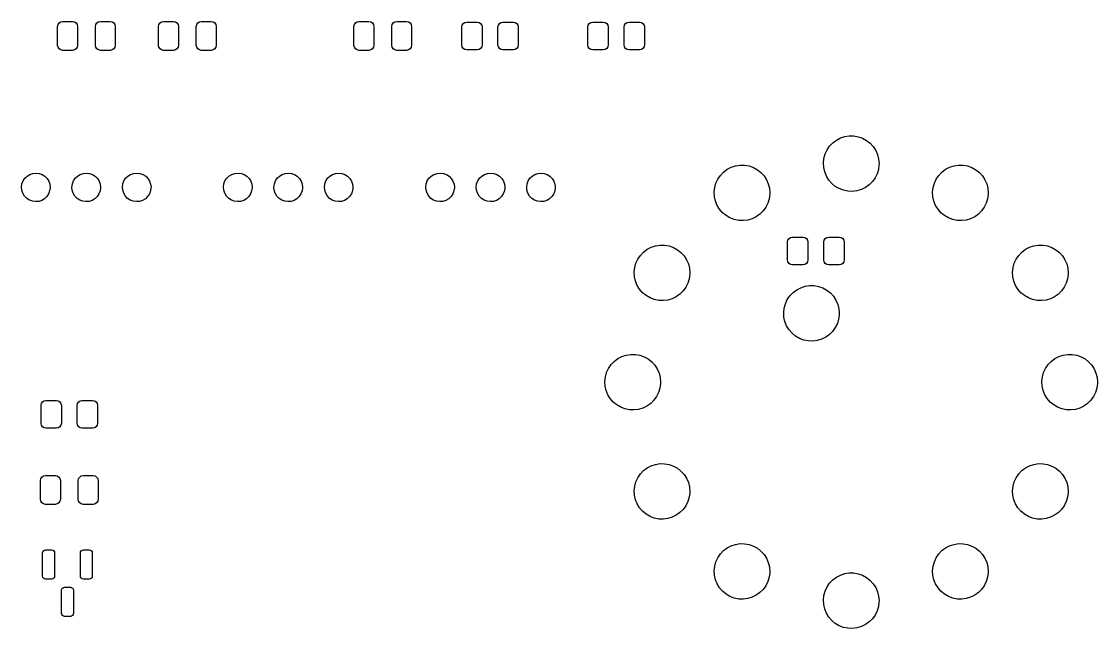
# Model space of a CAD drawing. Extents: x 93 to 206, y -133 to -66.
# Drawn here: x 152.3 to 206.5, y -132.9 to -102.4 of the extents above; entities that cross this region are included whole.
import ezdxf

# ---------------------------------------------------------------- set-up
doc = ezdxf.new("R2010")
doc.units = 0
doc.layers.add('BLACK', color=7, linetype='CONTINUOUS')

msp = doc.modelspace()

# ---------------------------------------------------------------- linework, layer by layer
at = {"layer": 'BLACK', "linetype": 'CONTINUOUS'}
for p, q in [((154.173, -102.427), (154.254, -102.372)), ((154.254, -102.372), (154.35, -102.353)), ((154.35, -102.353), (154.85, -102.353)), ((154.85, -102.353), (154.945, -102.372)), ((154.945, -102.372), (155.026, -102.427)), ((156.073, -102.427), (156.154, -102.372)), ((156.154, -102.372), (156.25, -102.353)), ((156.25, -102.353), (156.75, -102.353)), ((156.75, -102.353), (156.845, -102.372)), ((156.845, -102.372), (156.926, -102.427)), ((159.253, -102.427), (159.334, -102.372)), ((159.334, -102.372), (159.43, -102.353)), ((159.43, -102.353), (159.93, -102.353)), ((159.93, -102.353), (160.025, -102.372)), ((160.025, -102.372), (160.106, -102.427)), ((161.153, -102.427), (161.234, -102.372)), ((161.234, -102.372), (161.33, -102.353)), ((161.33, -102.353), (161.83, -102.353)), ((161.83, -102.353), (161.925, -102.372)), ((161.925, -102.372), (162.006, -102.427)), ((169.093, -102.427), (169.174, -102.372)), ((169.174, -102.372), (169.27, -102.353)), ((169.27, -102.353), (169.77, -102.353)), ((169.77, -102.353), (169.865, -102.372)), ((169.865, -102.372), (169.946, -102.427)), ((170.993, -102.427), (171.074, -102.372)), ((171.074, -102.372), (171.17, -102.353)), ((171.17, -102.353), (171.67, -102.353)), ((171.67, -102.353), (171.765, -102.372)), ((171.765, -102.372), (171.846, -102.427)), ((174.599, -102.397), (174.695, -102.378)), ((174.695, -102.378), (175.22, -102.378)), ((175.22, -102.378), (175.315, -102.397)), ((176.424, -102.397), (176.52, -102.378)), ((176.52, -102.378), (177.045, -102.378)), ((177.045, -102.378), (177.14, -102.397)), ((180.949, -102.397), (181.045, -102.378)), ((181.045, -102.378), (181.57, -102.378)), ((181.57, -102.378), (181.665, -102.397)), ((182.774, -102.397), (182.87, -102.378)), ((182.87, -102.378), (183.395, -102.378)), ((183.395, -102.378), (183.49, -102.397)), ((154.1, -102.603), (154.119, -102.508)), ((154.1, -103.553), (154.1, -102.603)), ((154.119, -102.508), (154.173, -102.427)), ((155.026, -102.427), (155.081, -102.508)), ((155.081, -102.508), (155.1, -102.603)), ((155.1, -102.603), (155.1, -103.553)), ((156, -102.603), (156.019, -102.508)), ((156, -103.553), (156, -102.603)), ((156.019, -102.508), (156.073, -102.427)), ((156.926, -102.427), (156.981, -102.508)), ((156.981, -102.508), (157, -102.603)), ((157, -102.603), (157, -103.553)), ((159.18, -102.603), (159.199, -102.508)), ((159.18, -103.553), (159.18, -102.603)), ((159.199, -102.508), (159.253, -102.427)), ((160.106, -102.427), (160.161, -102.508)), ((160.161, -102.508), (160.18, -102.603)), ((160.18, -102.603), (160.18, -103.553)), ((161.08, -102.603), (161.099, -102.508)), ((161.08, -103.553), (161.08, -102.603)), ((161.099, -102.508), (161.153, -102.427)), ((162.006, -102.427), (162.061, -102.508)), ((162.061, -102.508), (162.08, -102.603)), ((162.08, -102.603), (162.08, -103.553)), ((169.02, -102.603), (169.039, -102.508)), ((169.02, -103.553), (169.02, -102.603)), ((169.039, -102.508), (169.093, -102.427)), ((169.946, -102.427), (170.001, -102.508)), ((170.001, -102.508), (170.02, -102.603)), ((170.02, -102.603), (170.02, -103.553)), ((170.92, -102.603), (170.939, -102.508)), ((170.92, -103.553), (170.92, -102.603)), ((170.939, -102.508), (170.993, -102.427)), ((171.846, -102.427), (171.901, -102.508)), ((171.901, -102.508), (171.92, -102.603)), ((171.92, -102.603), (171.92, -103.553)), ((174.445, -102.628), (174.464, -102.533)), ((174.445, -103.528), (174.445, -102.628)), ((174.464, -102.533), (174.518, -102.452)), ((174.518, -102.452), (174.599, -102.397)), ((175.315, -102.397), (175.396, -102.452)), ((175.396, -102.452), (175.451, -102.533)), ((175.451, -102.533), (175.47, -102.628)), ((175.47, -102.628), (175.47, -103.528)), ((176.27, -102.628), (176.289, -102.533)), ((176.27, -103.528), (176.27, -102.628)), ((176.289, -102.533), (176.343, -102.452)), ((176.343, -102.452), (176.424, -102.397)), ((177.14, -102.397), (177.221, -102.452)), ((177.221, -102.452), (177.276, -102.533)), ((177.276, -102.533), (177.295, -102.628)), ((177.295, -102.628), (177.295, -103.528)), ((180.795, -102.628), (180.814, -102.533)), ((180.795, -103.528), (180.795, -102.628)), ((180.814, -102.533), (180.868, -102.452)), ((180.868, -102.452), (180.949, -102.397)), ((181.665, -102.397), (181.746, -102.452)), ((181.746, -102.452), (181.801, -102.533)), ((181.801, -102.533), (181.82, -102.628)), ((181.82, -102.628), (181.82, -103.528)), ((182.62, -102.628), (182.639, -102.533)), ((182.62, -103.528), (182.62, -102.628)), ((182.639, -102.533), (182.693, -102.452)), ((182.693, -102.452), (182.774, -102.397)), ((183.49, -102.397), (183.571, -102.452)), ((183.571, -102.452), (183.626, -102.533)), ((183.626, -102.533), (183.645, -102.628)), ((183.645, -102.628), (183.645, -103.528)), ((154.119, -103.649), (154.1, -103.553)), ((154.173, -103.73), (154.119, -103.649)), ((154.254, -103.784), (154.173, -103.73)), ((154.35, -103.803), (154.254, -103.784)), ((154.85, -103.803), (154.35, -103.803)), ((154.945, -103.784), (154.85, -103.803)), ((155.026, -103.73), (154.945, -103.784)), ((155.081, -103.649), (155.026, -103.73)), ((155.1, -103.553), (155.081, -103.649)), ((156.019, -103.649), (156, -103.553)), ((156.073, -103.73), (156.019, -103.649)), ((156.154, -103.784), (156.073, -103.73)), ((156.25, -103.803), (156.154, -103.784)), ((156.75, -103.803), (156.25, -103.803)), ((156.845, -103.784), (156.75, -103.803)), ((156.926, -103.73), (156.845, -103.784)), ((156.981, -103.649), (156.926, -103.73)), ((157, -103.553), (156.981, -103.649)), ((159.199, -103.649), (159.18, -103.553)), ((159.253, -103.73), (159.199, -103.649)), ((159.334, -103.784), (159.253, -103.73)), ((159.43, -103.803), (159.334, -103.784)), ((159.93, -103.803), (159.43, -103.803)), ((160.025, -103.784), (159.93, -103.803)), ((160.106, -103.73), (160.025, -103.784)), ((160.161, -103.649), (160.106, -103.73)), ((160.18, -103.553), (160.161, -103.649)), ((161.099, -103.649), (161.08, -103.553)), ((161.153, -103.73), (161.099, -103.649)), ((161.234, -103.784), (161.153, -103.73)), ((161.33, -103.803), (161.234, -103.784)), ((161.83, -103.803), (161.33, -103.803)), ((161.925, -103.784), (161.83, -103.803)), ((162.006, -103.73), (161.925, -103.784)), ((162.061, -103.649), (162.006, -103.73)), ((162.08, -103.553), (162.061, -103.649)), ((169.039, -103.649), (169.02, -103.553)), ((169.093, -103.73), (169.039, -103.649)), ((169.174, -103.784), (169.093, -103.73)), ((169.27, -103.803), (169.174, -103.784)), ((169.77, -103.803), (169.27, -103.803)), ((169.865, -103.784), (169.77, -103.803)), ((169.946, -103.73), (169.865, -103.784)), ((170.001, -103.649), (169.946, -103.73)), ((170.02, -103.553), (170.001, -103.649)), ((170.939, -103.649), (170.92, -103.553)), ((170.993, -103.73), (170.939, -103.649)), ((171.074, -103.784), (170.993, -103.73)), ((171.17, -103.803), (171.074, -103.784)), ((171.67, -103.803), (171.17, -103.803)), ((171.765, -103.784), (171.67, -103.803)), ((171.846, -103.73), (171.765, -103.784)), ((171.901, -103.649), (171.846, -103.73)), ((171.92, -103.553), (171.901, -103.649)), ((174.464, -103.624), (174.445, -103.528)), ((174.518, -103.705), (174.464, -103.624)), ((174.599, -103.759), (174.518, -103.705)), ((174.695, -103.778), (174.599, -103.759)), ((175.22, -103.778), (174.695, -103.778)), ((175.315, -103.759), (175.22, -103.778)), ((175.396, -103.705), (175.315, -103.759)), ((175.451, -103.624), (175.396, -103.705)), ((175.47, -103.528), (175.451, -103.624)), ((176.289, -103.624), (176.27, -103.528)), ((176.343, -103.705), (176.289, -103.624)), ((176.424, -103.759), (176.343, -103.705)), ((176.52, -103.778), (176.424, -103.759)), ((177.045, -103.778), (176.52, -103.778)), ((177.14, -103.759), (177.045, -103.778)), ((177.221, -103.705), (177.14, -103.759)), ((177.276, -103.624), (177.221, -103.705)), ((177.295, -103.528), (177.276, -103.624)), ((180.814, -103.624), (180.795, -103.528)), ((180.868, -103.705), (180.814, -103.624)), ((180.949, -103.759), (180.868, -103.705)), ((181.045, -103.778), (180.949, -103.759)), ((181.57, -103.778), (181.045, -103.778)), ((181.665, -103.759), (181.57, -103.778)), ((181.746, -103.705), (181.665, -103.759)), ((181.801, -103.624), (181.746, -103.705)), ((181.82, -103.528), (181.801, -103.624)), ((182.639, -103.624), (182.62, -103.528)), ((182.693, -103.705), (182.639, -103.624)), ((182.774, -103.759), (182.693, -103.705)), ((182.87, -103.778), (182.774, -103.759)), ((183.395, -103.778), (182.87, -103.778)), ((183.49, -103.759), (183.395, -103.778)), ((183.571, -103.705), (183.49, -103.759)), ((183.626, -103.624), (183.571, -103.705)), ((183.645, -103.528), (183.626, -103.624)), ((193.127, -108.456), (193.31, -108.318)), ((193.31, -108.318), (193.513, -108.212)), ((193.513, -108.212), (193.732, -108.141)), ((193.732, -108.141), (193.958, -108.106)), ((193.958, -108.106), (194.188, -108.109)), ((194.188, -108.109), (194.414, -108.149)), ((194.414, -108.149), (194.63, -108.226)), ((194.63, -108.226), (194.831, -108.337)), ((194.831, -108.337), (195.011, -108.479)), ((192.742, -109.019), (192.839, -108.811)), ((192.839, -108.811), (192.968, -108.622)), ((192.968, -108.622), (193.127, -108.456)), ((195.011, -108.479), (195.165, -108.649)), ((195.165, -108.649), (195.29, -108.841)), ((195.29, -108.841), (195.381, -109.052)), ((192.656, -109.469), (192.681, -109.24)), ((192.681, -109.24), (192.742, -109.019)), ((195.381, -109.052), (195.437, -109.274)), ((195.437, -109.274), (195.456, -109.503)), ((187.468, -110.095), (187.627, -109.93)), ((187.627, -109.93), (187.81, -109.792)), ((187.81, -109.792), (188.013, -109.686)), ((188.013, -109.686), (188.232, -109.615)), ((188.232, -109.615), (188.458, -109.58)), ((188.458, -109.58), (188.688, -109.583)), ((188.688, -109.583), (188.914, -109.623)), ((188.914, -109.623), (189.13, -109.7)), ((189.13, -109.7), (189.331, -109.81)), ((189.331, -109.81), (189.511, -109.953)), ((189.511, -109.953), (189.665, -110.122)), ((192.67, -109.698), (192.656, -109.469)), ((192.72, -109.921), (192.67, -109.698)), ((192.806, -110.134), (192.72, -109.921)), ((195.424, -109.799), (195.358, -110.018)), ((195.454, -109.571), (195.424, -109.799)), ((195.456, -109.503), (195.454, -109.571)), ((198.468, -110.095), (198.627, -109.93)), ((198.627, -109.93), (198.81, -109.792)), ((198.81, -109.792), (199.013, -109.686)), ((199.013, -109.686), (199.232, -109.615)), ((199.232, -109.615), (199.458, -109.58)), ((199.458, -109.58), (199.688, -109.583)), ((199.688, -109.583), (199.914, -109.623)), ((199.914, -109.623), (200.13, -109.7)), ((200.13, -109.7), (200.331, -109.81)), ((200.331, -109.81), (200.511, -109.953)), ((200.511, -109.953), (200.665, -110.122)), ((152.3, -110.529), (152.355, -110.378)), ((152.355, -110.378), (152.442, -110.243)), ((152.442, -110.243), (152.556, -110.131)), ((152.556, -110.131), (152.693, -110.047)), ((152.693, -110.047), (152.845, -109.995)), ((152.845, -109.995), (153.005, -109.978)), ((153.005, -109.978), (153.164, -109.997)), ((153.164, -109.997), (153.315, -110.051)), ((153.315, -110.051), (153.451, -110.137)), ((153.451, -110.137), (153.564, -110.251)), ((153.564, -110.251), (153.649, -110.387)), ((153.649, -110.387), (153.702, -110.539)), ((154.84, -110.529), (154.895, -110.378)), ((154.895, -110.378), (154.982, -110.243)), ((154.982, -110.243), (155.096, -110.131)), ((155.096, -110.131), (155.233, -110.047)), ((155.233, -110.047), (155.385, -109.995)), ((155.385, -109.995), (155.545, -109.978)), ((155.545, -109.978), (155.704, -109.997)), ((155.704, -109.997), (155.855, -110.051)), ((155.855, -110.051), (155.991, -110.137)), ((155.991, -110.137), (156.104, -110.251)), ((156.104, -110.251), (156.189, -110.387)), ((156.189, -110.387), (156.242, -110.539)), ((157.38, -110.529), (157.435, -110.378)), ((157.435, -110.378), (157.522, -110.243)), ((157.522, -110.243), (157.636, -110.131)), ((157.636, -110.131), (157.773, -110.047)), ((157.773, -110.047), (157.925, -109.995)), ((157.925, -109.995), (158.085, -109.978)), ((158.085, -109.978), (158.244, -109.997)), ((158.244, -109.997), (158.395, -110.051)), ((158.395, -110.051), (158.531, -110.137)), ((158.531, -110.137), (158.644, -110.251)), ((158.644, -110.251), (158.729, -110.387)), ((158.729, -110.387), (158.782, -110.539)), ((162.47, -110.529), (162.525, -110.378)), ((162.525, -110.378), (162.612, -110.243)), ((162.612, -110.243), (162.726, -110.131)), ((162.726, -110.131), (162.863, -110.047)), ((162.863, -110.047), (163.015, -109.995)), ((163.015, -109.995), (163.175, -109.978)), ((163.175, -109.978), (163.334, -109.997)), ((163.334, -109.997), (163.485, -110.051)), ((163.485, -110.051), (163.621, -110.137)), ((163.621, -110.137), (163.734, -110.251)), ((163.734, -110.251), (163.819, -110.387)), ((163.819, -110.387), (163.872, -110.539)), ((165.01, -110.529), (165.065, -110.378)), ((165.065, -110.378), (165.152, -110.243)), ((165.152, -110.243), (165.266, -110.131)), ((165.266, -110.131), (165.403, -110.047)), ((165.403, -110.047), (165.555, -109.995)), ((165.555, -109.995), (165.715, -109.978)), ((165.715, -109.978), (165.874, -109.997)), ((165.874, -109.997), (166.025, -110.051)), ((166.025, -110.051), (166.161, -110.137)), ((166.161, -110.137), (166.274, -110.251)), ((166.274, -110.251), (166.359, -110.387)), ((166.359, -110.387), (166.412, -110.539)), ((167.55, -110.529), (167.605, -110.378)), ((167.605, -110.378), (167.692, -110.243)), ((167.692, -110.243), (167.806, -110.131)), ((167.806, -110.131), (167.943, -110.047)), ((167.943, -110.047), (168.095, -109.995)), ((168.095, -109.995), (168.255, -109.978)), ((168.255, -109.978), (168.414, -109.997)), ((168.414, -109.997), (168.565, -110.051)), ((168.565, -110.051), (168.701, -110.137)), ((168.701, -110.137), (168.814, -110.251)), ((168.814, -110.251), (168.899, -110.387)), ((168.899, -110.387), (168.952, -110.539)), ((172.655, -110.529), (172.71, -110.378)), ((172.71, -110.378), (172.797, -110.243)), ((172.797, -110.243), (172.912, -110.131)), ((172.912, -110.131), (173.048, -110.047)), ((173.048, -110.047), (173.2, -109.995)), ((173.2, -109.995), (173.36, -109.978)), ((173.36, -109.978), (173.519, -109.997)), ((173.519, -109.997), (173.671, -110.051)), ((173.671, -110.051), (173.806, -110.137)), ((173.806, -110.137), (173.919, -110.251)), ((173.919, -110.251), (174.004, -110.387)), ((174.004, -110.387), (174.057, -110.539)), ((175.195, -110.529), (175.25, -110.378)), ((175.25, -110.378), (175.337, -110.243)), ((175.337, -110.243), (175.452, -110.131)), ((175.452, -110.131), (175.588, -110.047)), ((175.588, -110.047), (175.74, -109.995)), ((175.74, -109.995), (175.9, -109.978)), ((175.9, -109.978), (176.059, -109.997)), ((176.059, -109.997), (176.211, -110.051)), ((176.211, -110.051), (176.346, -110.137)), ((176.346, -110.137), (176.459, -110.251)), ((176.459, -110.251), (176.544, -110.387)), ((176.544, -110.387), (176.597, -110.539)), ((177.735, -110.529), (177.79, -110.378)), ((177.79, -110.378), (177.877, -110.243)), ((177.877, -110.243), (177.992, -110.131)), ((177.992, -110.131), (178.128, -110.047)), ((178.128, -110.047), (178.28, -109.995)), ((178.28, -109.995), (178.44, -109.978)), ((178.44, -109.978), (178.599, -109.997)), ((178.599, -109.997), (178.751, -110.051)), ((178.751, -110.051), (178.886, -110.137)), ((178.886, -110.137), (178.999, -110.251)), ((178.999, -110.251), (179.084, -110.387)), ((179.084, -110.387), (179.137, -110.539)), ((187.181, -110.714), (187.242, -110.493)), ((187.242, -110.493), (187.339, -110.285)), ((187.339, -110.285), (187.468, -110.095)), ((189.665, -110.122), (189.79, -110.315)), ((189.79, -110.315), (189.881, -110.525)), ((192.926, -110.33), (192.806, -110.134)), ((193.076, -110.503), (192.926, -110.33)), ((193.253, -110.65), (193.076, -110.503)), ((195.122, -110.41), (194.96, -110.572)), ((195.256, -110.224), (195.122, -110.41)), ((195.358, -110.018), (195.256, -110.224)), ((198.181, -110.714), (198.242, -110.493)), ((198.242, -110.493), (198.339, -110.285)), ((198.339, -110.285), (198.468, -110.095)), ((200.665, -110.122), (200.79, -110.315)), ((200.79, -110.315), (200.881, -110.525)), ((152.28, -110.688), (152.3, -110.529)), ((152.295, -110.848), (152.28, -110.688)), ((152.346, -111), (152.295, -110.848)), ((152.429, -111.138), (152.346, -111)), ((153.64, -111.028), (153.551, -111.161)), ((153.697, -110.877), (153.64, -111.028)), ((153.719, -110.719), (153.697, -110.877)), ((153.702, -110.539), (153.72, -110.698)), ((153.72, -110.698), (153.719, -110.719)), ((154.82, -110.688), (154.84, -110.529)), ((154.835, -110.848), (154.82, -110.688)), ((154.886, -111), (154.835, -110.848)), ((154.969, -111.138), (154.886, -111)), ((156.18, -111.028), (156.091, -111.161)), ((156.237, -110.877), (156.18, -111.028)), ((156.259, -110.719), (156.237, -110.877)), ((156.242, -110.539), (156.26, -110.698)), ((156.26, -110.698), (156.259, -110.719)), ((157.36, -110.688), (157.38, -110.529)), ((157.375, -110.848), (157.36, -110.688)), ((157.426, -111), (157.375, -110.848)), ((157.509, -111.138), (157.426, -111)), ((158.72, -111.028), (158.631, -111.161)), ((158.777, -110.877), (158.72, -111.028)), ((158.799, -110.719), (158.777, -110.877)), ((158.782, -110.539), (158.8, -110.698)), ((158.8, -110.698), (158.799, -110.719)), ((162.45, -110.688), (162.47, -110.529)), ((162.465, -110.848), (162.45, -110.688)), ((162.516, -111), (162.465, -110.848)), ((162.599, -111.138), (162.516, -111)), ((163.81, -111.028), (163.721, -111.161)), ((163.867, -110.877), (163.81, -111.028)), ((163.889, -110.719), (163.867, -110.877)), ((163.872, -110.539), (163.89, -110.698)), ((163.89, -110.698), (163.889, -110.719)), ((164.99, -110.688), (165.01, -110.529)), ((165.005, -110.848), (164.99, -110.688)), ((165.056, -111), (165.005, -110.848)), ((165.139, -111.138), (165.056, -111)), ((166.35, -111.028), (166.261, -111.161)), ((166.407, -110.877), (166.35, -111.028)), ((166.429, -110.719), (166.407, -110.877)), ((166.412, -110.539), (166.43, -110.698)), ((166.43, -110.698), (166.429, -110.719)), ((167.53, -110.688), (167.55, -110.529)), ((167.545, -110.848), (167.53, -110.688)), ((167.596, -111), (167.545, -110.848)), ((167.679, -111.138), (167.596, -111)), ((168.89, -111.028), (168.801, -111.161)), ((168.947, -110.877), (168.89, -111.028)), ((168.969, -110.719), (168.947, -110.877)), ((168.952, -110.539), (168.97, -110.698)), ((168.97, -110.698), (168.969, -110.719)), ((172.635, -110.688), (172.655, -110.529)), ((172.651, -110.848), (172.635, -110.688)), ((172.701, -111), (172.651, -110.848)), ((172.785, -111.138), (172.701, -111)), ((173.995, -111.028), (173.907, -111.161)), ((174.052, -110.877), (173.995, -111.028)), ((174.075, -110.719), (174.052, -110.877)), ((174.057, -110.539), (174.075, -110.698)), ((174.075, -110.698), (174.075, -110.719)), ((175.175, -110.688), (175.195, -110.529)), ((175.191, -110.848), (175.175, -110.688)), ((175.241, -111), (175.191, -110.848)), ((175.325, -111.138), (175.241, -111)), ((176.535, -111.028), (176.447, -111.161)), ((176.592, -110.877), (176.535, -111.028)), ((176.615, -110.719), (176.592, -110.877)), ((176.597, -110.539), (176.615, -110.698)), ((176.615, -110.698), (176.615, -110.719)), ((177.715, -110.688), (177.735, -110.529)), ((177.731, -110.848), (177.715, -110.688)), ((177.781, -111), (177.731, -110.848)), ((177.865, -111.138), (177.781, -111)), ((179.075, -111.028), (178.987, -111.161)), ((179.132, -110.877), (179.075, -111.028)), ((179.155, -110.719), (179.132, -110.877)), ((179.137, -110.539), (179.155, -110.698)), ((179.155, -110.698), (179.155, -110.719)), ((187.156, -110.942), (187.181, -110.714)), ((187.17, -111.171), (187.156, -110.942)), ((189.881, -110.525), (189.937, -110.748)), ((189.954, -111.045), (189.924, -111.272)), ((189.937, -110.748), (189.956, -110.977)), ((189.956, -110.977), (189.954, -111.045)), ((193.451, -110.765), (193.253, -110.65)), ((193.665, -110.847), (193.451, -110.765)), ((193.89, -110.893), (193.665, -110.847)), ((194.12, -110.901), (193.89, -110.893)), ((194.347, -110.872), (194.12, -110.901)), ((194.567, -110.806), (194.347, -110.872)), ((194.773, -110.705), (194.567, -110.806)), ((194.96, -110.572), (194.773, -110.705)), ((198.156, -110.942), (198.181, -110.714)), ((198.17, -111.171), (198.156, -110.942)), ((200.881, -110.525), (200.937, -110.748)), ((200.954, -111.045), (200.924, -111.272)), ((200.937, -110.748), (200.956, -110.977)), ((200.956, -110.977), (200.954, -111.045)), ((152.541, -111.253), (152.429, -111.138)), ((152.675, -111.341), (152.541, -111.253)), ((152.825, -111.397), (152.675, -111.341)), ((152.985, -111.418), (152.825, -111.397)), ((153.144, -111.404), (152.985, -111.418)), ((153.297, -111.354), (153.144, -111.404)), ((153.435, -111.272), (153.297, -111.354)), ((153.551, -111.161), (153.435, -111.272)), ((155.081, -111.253), (154.969, -111.138)), ((155.215, -111.341), (155.081, -111.253)), ((155.365, -111.397), (155.215, -111.341)), ((155.525, -111.418), (155.365, -111.397)), ((155.684, -111.404), (155.525, -111.418)), ((155.837, -111.354), (155.684, -111.404)), ((155.975, -111.272), (155.837, -111.354)), ((156.091, -111.161), (155.975, -111.272)), ((157.621, -111.253), (157.509, -111.138)), ((157.755, -111.341), (157.621, -111.253)), ((157.905, -111.397), (157.755, -111.341)), ((158.065, -111.418), (157.905, -111.397)), ((158.224, -111.404), (158.065, -111.418)), ((158.377, -111.354), (158.224, -111.404)), ((158.515, -111.272), (158.377, -111.354)), ((158.631, -111.161), (158.515, -111.272)), ((162.711, -111.253), (162.599, -111.138)), ((162.845, -111.341), (162.711, -111.253)), ((162.995, -111.397), (162.845, -111.341)), ((163.155, -111.418), (162.995, -111.397)), ((163.314, -111.404), (163.155, -111.418)), ((163.467, -111.354), (163.314, -111.404)), ((163.605, -111.272), (163.467, -111.354)), ((163.721, -111.161), (163.605, -111.272)), ((165.251, -111.253), (165.139, -111.138)), ((165.385, -111.341), (165.251, -111.253)), ((165.535, -111.397), (165.385, -111.341)), ((165.695, -111.418), (165.535, -111.397)), ((165.854, -111.404), (165.695, -111.418)), ((166.007, -111.354), (165.854, -111.404)), ((166.145, -111.272), (166.007, -111.354)), ((166.261, -111.161), (166.145, -111.272)), ((167.791, -111.253), (167.679, -111.138)), ((167.925, -111.341), (167.791, -111.253)), ((168.075, -111.397), (167.925, -111.341)), ((168.235, -111.418), (168.075, -111.397)), ((168.394, -111.404), (168.235, -111.418)), ((168.547, -111.354), (168.394, -111.404)), ((168.685, -111.272), (168.547, -111.354)), ((168.801, -111.161), (168.685, -111.272)), ((172.896, -111.253), (172.785, -111.138)), ((173.03, -111.341), (172.896, -111.253)), ((173.181, -111.397), (173.03, -111.341)), ((173.34, -111.418), (173.181, -111.397)), ((173.5, -111.404), (173.34, -111.418)), ((173.652, -111.354), (173.5, -111.404)), ((173.79, -111.272), (173.652, -111.354)), ((173.907, -111.161), (173.79, -111.272)), ((175.436, -111.253), (175.325, -111.138)), ((175.57, -111.341), (175.436, -111.253)), ((175.721, -111.397), (175.57, -111.341)), ((175.88, -111.418), (175.721, -111.397)), ((176.04, -111.404), (175.88, -111.418)), ((176.192, -111.354), (176.04, -111.404)), ((176.33, -111.272), (176.192, -111.354)), ((176.447, -111.161), (176.33, -111.272)), ((177.976, -111.253), (177.865, -111.138)), ((178.11, -111.341), (177.976, -111.253)), ((178.261, -111.397), (178.11, -111.341)), ((178.42, -111.418), (178.261, -111.397)), ((178.58, -111.404), (178.42, -111.418)), ((178.732, -111.354), (178.58, -111.404)), ((178.87, -111.272), (178.732, -111.354)), ((178.987, -111.161), (178.87, -111.272)), ((187.22, -111.395), (187.17, -111.171)), ((187.306, -111.608), (187.22, -111.395)), ((189.858, -111.492), (189.756, -111.698)), ((189.924, -111.272), (189.858, -111.492)), ((198.22, -111.395), (198.17, -111.171)), ((198.306, -111.608), (198.22, -111.395)), ((200.858, -111.492), (200.756, -111.698)), ((200.924, -111.272), (200.858, -111.492)), ((187.426, -111.803), (187.306, -111.608)), ((187.576, -111.977), (187.426, -111.803)), ((187.753, -112.123), (187.576, -111.977)), ((187.951, -112.239), (187.753, -112.123)), ((189.46, -112.046), (189.273, -112.179)), ((189.622, -111.884), (189.46, -112.046)), ((189.756, -111.698), (189.622, -111.884)), ((198.426, -111.803), (198.306, -111.608)), ((198.576, -111.977), (198.426, -111.803)), ((198.753, -112.123), (198.576, -111.977)), ((198.951, -112.239), (198.753, -112.123)), ((200.46, -112.046), (200.273, -112.179)), ((200.622, -111.884), (200.46, -112.046)), ((200.756, -111.698), (200.622, -111.884)), ((188.165, -112.321), (187.951, -112.239)), ((188.39, -112.367), (188.165, -112.321)), ((188.62, -112.375), (188.39, -112.367)), ((188.847, -112.346), (188.62, -112.375)), ((189.067, -112.28), (188.847, -112.346)), ((189.273, -112.179), (189.067, -112.28)), ((199.165, -112.321), (198.951, -112.239)), ((199.39, -112.367), (199.165, -112.321)), ((199.62, -112.375), (199.39, -112.367)), ((199.847, -112.346), (199.62, -112.375)), ((200.067, -112.28), (199.847, -112.346)), ((200.273, -112.179), (200.067, -112.28)), ((190.926, -113.272), (191.007, -113.218)), ((191.007, -113.218), (191.103, -113.199)), ((191.103, -113.199), (191.628, -113.199)), ((191.628, -113.199), (191.724, -113.218)), ((191.724, -113.218), (191.805, -113.272)), ((192.751, -113.272), (192.832, -113.218)), ((192.832, -113.218), (192.928, -113.199)), ((192.928, -113.199), (193.453, -113.199)), ((193.453, -113.199), (193.549, -113.218)), ((193.549, -113.218), (193.63, -113.272)), ((183.784, -113.818), (183.987, -113.712)), ((183.987, -113.712), (184.205, -113.641)), ((184.205, -113.641), (184.432, -113.606)), ((184.432, -113.606), (184.661, -113.609)), ((184.661, -113.609), (184.887, -113.649)), ((184.887, -113.649), (185.104, -113.726)), ((185.104, -113.726), (185.304, -113.837)), ((190.853, -113.449), (190.872, -113.353)), ((190.853, -114.349), (190.853, -113.449)), ((190.872, -113.353), (190.926, -113.272)), ((191.805, -113.272), (191.859, -113.353)), ((191.859, -113.353), (191.878, -113.449)), ((191.878, -113.449), (191.878, -114.349)), ((192.678, -113.449), (192.697, -113.353)), ((192.678, -114.349), (192.678, -113.449)), ((192.697, -113.353), (192.751, -113.272)), ((193.63, -113.272), (193.684, -113.353)), ((193.684, -113.353), (193.703, -113.449)), ((193.703, -113.449), (193.703, -114.349)), ((202.836, -113.818), (203.04, -113.712)), ((203.04, -113.712), (203.258, -113.641)), ((203.258, -113.641), (203.485, -113.606)), ((203.485, -113.606), (203.714, -113.609)), ((203.714, -113.609), (203.94, -113.649)), ((203.94, -113.649), (204.156, -113.726)), ((204.156, -113.726), (204.357, -113.837)), ((183.216, -114.519), (183.312, -114.311)), ((183.312, -114.311), (183.442, -114.122)), ((183.442, -114.122), (183.6, -113.956)), ((183.6, -113.956), (183.784, -113.818)), ((185.304, -113.837), (185.485, -113.979)), ((185.485, -113.979), (185.639, -114.149)), ((185.639, -114.149), (185.764, -114.341)), ((202.268, -114.519), (202.365, -114.311)), ((202.365, -114.311), (202.494, -114.122)), ((202.494, -114.122), (202.653, -113.956)), ((202.653, -113.956), (202.836, -113.818)), ((204.357, -113.837), (204.537, -113.979)), ((204.537, -113.979), (204.691, -114.149)), ((204.691, -114.149), (204.816, -114.341)), ((183.13, -114.969), (183.155, -114.74)), ((183.155, -114.74), (183.216, -114.519)), ((185.764, -114.341), (185.855, -114.552)), ((185.855, -114.552), (185.911, -114.774)), ((185.911, -114.774), (185.93, -115.003)), ((190.872, -114.444), (190.853, -114.349)), ((190.926, -114.526), (190.872, -114.444)), ((191.007, -114.58), (190.926, -114.526)), ((191.103, -114.599), (191.007, -114.58)), ((191.628, -114.599), (191.103, -114.599)), ((191.724, -114.58), (191.628, -114.599)), ((191.805, -114.526), (191.724, -114.58)), ((191.859, -114.444), (191.805, -114.526)), ((191.878, -114.349), (191.859, -114.444)), ((192.697, -114.444), (192.678, -114.349)), ((192.751, -114.526), (192.697, -114.444)), ((192.832, -114.58), (192.751, -114.526)), ((192.928, -114.599), (192.832, -114.58)), ((193.453, -114.599), (192.928, -114.599)), ((193.549, -114.58), (193.453, -114.599)), ((193.63, -114.526), (193.549, -114.58)), ((193.684, -114.444), (193.63, -114.526)), ((193.703, -114.349), (193.684, -114.444)), ((202.183, -114.969), (202.207, -114.74)), ((202.207, -114.74), (202.268, -114.519)), ((204.816, -114.341), (204.908, -114.552)), ((204.908, -114.552), (204.963, -114.774)), ((204.963, -114.774), (204.982, -115.003)), ((183.143, -115.198), (183.13, -114.969)), ((183.194, -115.421), (183.143, -115.198)), ((185.898, -115.299), (185.831, -115.518)), ((185.928, -115.071), (185.898, -115.299)), ((185.93, -115.003), (185.928, -115.071)), ((202.196, -115.198), (202.183, -114.969)), ((202.246, -115.421), (202.196, -115.198)), ((204.951, -115.299), (204.884, -115.518)), ((204.981, -115.071), (204.951, -115.299)), ((204.982, -115.003), (204.981, -115.071)), ((183.28, -115.634), (183.194, -115.421)), ((183.4, -115.83), (183.28, -115.634)), ((183.55, -116.003), (183.4, -115.83)), ((185.596, -115.91), (185.433, -116.072)), ((185.73, -115.724), (185.596, -115.91)), ((185.831, -115.518), (185.73, -115.724)), ((191.127, -115.992), (191.31, -115.854)), ((191.31, -115.854), (191.513, -115.748)), ((191.513, -115.748), (191.732, -115.677)), ((191.732, -115.677), (191.958, -115.642)), ((191.958, -115.642), (192.188, -115.645)), ((192.188, -115.645), (192.414, -115.685)), ((192.414, -115.685), (192.63, -115.762)), ((192.63, -115.762), (192.831, -115.873)), ((192.831, -115.873), (193.011, -116.015)), ((202.333, -115.634), (202.246, -115.421)), ((202.453, -115.83), (202.333, -115.634)), ((202.603, -116.003), (202.453, -115.83)), ((204.648, -115.91), (204.486, -116.072)), ((204.782, -115.724), (204.648, -115.91)), ((204.884, -115.518), (204.782, -115.724)), ((183.727, -116.15), (183.55, -116.003)), ((183.925, -116.265), (183.727, -116.15)), ((184.139, -116.347), (183.925, -116.265)), ((184.364, -116.393), (184.139, -116.347)), ((184.593, -116.401), (184.364, -116.393)), ((184.821, -116.372), (184.593, -116.401)), ((185.041, -116.306), (184.821, -116.372)), ((185.247, -116.205), (185.041, -116.306)), ((185.433, -116.072), (185.247, -116.205)), ((190.742, -116.555), (190.839, -116.347)), ((190.839, -116.347), (190.968, -116.158)), ((190.968, -116.158), (191.127, -115.992)), ((193.011, -116.015), (193.165, -116.184)), ((193.165, -116.184), (193.29, -116.377)), ((193.29, -116.377), (193.381, -116.588)), ((202.779, -116.15), (202.603, -116.003)), ((202.977, -116.265), (202.779, -116.15)), ((203.192, -116.347), (202.977, -116.265)), ((203.417, -116.393), (203.192, -116.347)), ((203.646, -116.401), (203.417, -116.393)), ((203.873, -116.372), (203.646, -116.401)), ((204.093, -116.306), (203.873, -116.372)), ((204.299, -116.205), (204.093, -116.306)), ((204.486, -116.072), (204.299, -116.205)), ((190.656, -117.004), (190.681, -116.776)), ((190.67, -117.234), (190.656, -117.004)), ((190.681, -116.776), (190.742, -116.555)), ((193.381, -116.588), (193.437, -116.81)), ((193.437, -116.81), (193.456, -117.039)), ((190.72, -117.457), (190.67, -117.234)), ((190.806, -117.67), (190.72, -117.457)), ((193.358, -117.554), (193.256, -117.76)), ((193.424, -117.335), (193.358, -117.554)), ((193.454, -117.107), (193.424, -117.335)), ((193.456, -117.039), (193.454, -117.107)), ((190.926, -117.866), (190.806, -117.67)), ((191.076, -118.039), (190.926, -117.866)), ((191.253, -118.186), (191.076, -118.039)), ((193.122, -117.946), (192.96, -118.108)), ((193.256, -117.76), (193.122, -117.946)), ((191.451, -118.301), (191.253, -118.186)), ((191.665, -118.383), (191.451, -118.301)), ((191.89, -118.429), (191.665, -118.383)), ((192.12, -118.437), (191.89, -118.429)), ((192.347, -118.408), (192.12, -118.437)), ((192.567, -118.342), (192.347, -118.408)), ((192.773, -118.241), (192.567, -118.342)), ((192.96, -118.108), (192.773, -118.241)), ((182.513, -119.212), (182.732, -119.141)), ((182.732, -119.141), (182.958, -119.106)), ((182.958, -119.106), (183.188, -119.109)), ((183.188, -119.109), (183.414, -119.149)), ((183.414, -119.149), (183.63, -119.226)), ((204.513, -119.212), (204.732, -119.141)), ((204.732, -119.141), (204.958, -119.106)), ((204.958, -119.106), (205.188, -119.109)), ((205.188, -119.109), (205.414, -119.149)), ((205.414, -119.149), (205.63, -119.226)), ((181.839, -119.811), (181.968, -119.622)), ((181.968, -119.622), (182.127, -119.456)), ((182.127, -119.456), (182.31, -119.318)), ((182.31, -119.318), (182.513, -119.212)), ((183.63, -119.226), (183.831, -119.337)), ((183.831, -119.337), (184.011, -119.479)), ((184.011, -119.479), (184.165, -119.649)), ((184.165, -119.649), (184.29, -119.841)), ((203.839, -119.811), (203.968, -119.622)), ((203.968, -119.622), (204.127, -119.456)), ((204.127, -119.456), (204.31, -119.318)), ((204.31, -119.318), (204.513, -119.212)), ((205.63, -119.226), (205.831, -119.337)), ((205.831, -119.337), (206.011, -119.479)), ((206.011, -119.479), (206.165, -119.649)), ((206.165, -119.649), (206.29, -119.841)), ((181.656, -120.469), (181.681, -120.24)), ((181.681, -120.24), (181.742, -120.019)), ((181.742, -120.019), (181.839, -119.811)), ((184.29, -119.841), (184.381, -120.052)), ((184.381, -120.052), (184.437, -120.274)), ((203.656, -120.469), (203.681, -120.24)), ((203.681, -120.24), (203.742, -120.019)), ((203.742, -120.019), (203.839, -119.811)), ((206.29, -119.841), (206.381, -120.052)), ((206.381, -120.052), (206.437, -120.274)), ((181.67, -120.698), (181.656, -120.469)), ((181.72, -120.921), (181.67, -120.698)), ((184.424, -120.799), (184.358, -121.018)), ((184.454, -120.571), (184.424, -120.799)), ((184.437, -120.274), (184.456, -120.503)), ((184.456, -120.503), (184.454, -120.571)), ((203.67, -120.698), (203.656, -120.469)), ((203.72, -120.921), (203.67, -120.698)), ((206.424, -120.799), (206.358, -121.018)), ((206.454, -120.571), (206.424, -120.799)), ((206.437, -120.274), (206.456, -120.503)), ((206.456, -120.503), (206.454, -120.571)), ((181.806, -121.134), (181.72, -120.921)), ((181.926, -121.33), (181.806, -121.134)), ((182.076, -121.503), (181.926, -121.33)), ((184.256, -121.224), (184.122, -121.41)), ((184.358, -121.018), (184.256, -121.224)), ((203.806, -121.134), (203.72, -120.921)), ((203.926, -121.33), (203.806, -121.134)), ((204.076, -121.503), (203.926, -121.33)), ((206.256, -121.224), (206.122, -121.41)), ((206.358, -121.018), (206.256, -121.224)), ((153.261, -121.669), (153.28, -121.574)), ((153.261, -122.569), (153.261, -121.669)), ((153.28, -121.574), (153.334, -121.493)), ((153.334, -121.493), (153.415, -121.438)), ((153.415, -121.438), (153.511, -121.419)), ((153.511, -121.419), (154.036, -121.419)), ((154.036, -121.419), (154.132, -121.438)), ((154.132, -121.438), (154.213, -121.493)), ((154.213, -121.493), (154.267, -121.574)), ((154.267, -121.574), (154.286, -121.669)), ((154.286, -121.669), (154.286, -122.569)), ((155.086, -121.669), (155.105, -121.574)), ((155.086, -122.569), (155.086, -121.669)), ((155.105, -121.574), (155.159, -121.493)), ((155.159, -121.493), (155.24, -121.438)), ((155.24, -121.438), (155.336, -121.419)), ((155.336, -121.419), (155.861, -121.419)), ((155.861, -121.419), (155.957, -121.438)), ((155.957, -121.438), (156.038, -121.493)), ((156.038, -121.493), (156.092, -121.574)), ((156.092, -121.574), (156.111, -121.669)), ((156.111, -121.669), (156.111, -122.569)), ((182.253, -121.65), (182.076, -121.503)), ((182.451, -121.765), (182.253, -121.65)), ((182.665, -121.847), (182.451, -121.765)), ((182.89, -121.893), (182.665, -121.847)), ((183.12, -121.901), (182.89, -121.893)), ((183.347, -121.872), (183.12, -121.901)), ((183.567, -121.806), (183.347, -121.872)), ((183.773, -121.705), (183.567, -121.806)), ((183.96, -121.572), (183.773, -121.705)), ((184.122, -121.41), (183.96, -121.572)), ((204.253, -121.65), (204.076, -121.503)), ((204.451, -121.765), (204.253, -121.65)), ((204.665, -121.847), (204.451, -121.765)), ((204.89, -121.893), (204.665, -121.847)), ((205.12, -121.901), (204.89, -121.893)), ((205.347, -121.872), (205.12, -121.901)), ((205.567, -121.806), (205.347, -121.872)), ((205.773, -121.705), (205.567, -121.806)), ((205.96, -121.572), (205.773, -121.705)), ((206.122, -121.41), (205.96, -121.572)), ((153.28, -122.665), (153.261, -122.569)), ((153.334, -122.746), (153.28, -122.665)), ((153.415, -122.8), (153.334, -122.746)), ((153.511, -122.819), (153.415, -122.8)), ((154.036, -122.819), (153.511, -122.819)), ((154.132, -122.8), (154.036, -122.819)), ((154.213, -122.746), (154.132, -122.8)), ((154.267, -122.665), (154.213, -122.746)), ((154.286, -122.569), (154.267, -122.665)), ((155.105, -122.665), (155.086, -122.569)), ((155.159, -122.746), (155.105, -122.665)), ((155.24, -122.8), (155.159, -122.746)), ((155.336, -122.819), (155.24, -122.8)), ((155.861, -122.819), (155.336, -122.819)), ((155.957, -122.8), (155.861, -122.819)), ((156.038, -122.746), (155.957, -122.8)), ((156.092, -122.665), (156.038, -122.746)), ((156.111, -122.569), (156.092, -122.665)), ((183.312, -125.311), (183.442, -125.122)), ((183.442, -125.122), (183.6, -124.956)), ((183.6, -124.956), (183.784, -124.818)), ((183.784, -124.818), (183.987, -124.712)), ((183.987, -124.712), (184.205, -124.641)), ((184.205, -124.641), (184.432, -124.606)), ((184.432, -124.606), (184.661, -124.609)), ((184.661, -124.609), (184.887, -124.649)), ((184.887, -124.649), (185.104, -124.726)), ((185.104, -124.726), (185.304, -124.837)), ((185.304, -124.837), (185.485, -124.979)), ((185.485, -124.979), (185.639, -125.149)), ((202.365, -125.311), (202.494, -125.122)), ((202.494, -125.122), (202.653, -124.956)), ((202.653, -124.956), (202.836, -124.818)), ((202.836, -124.818), (203.04, -124.712)), ((203.04, -124.712), (203.258, -124.641)), ((203.258, -124.641), (203.485, -124.606)), ((203.485, -124.606), (203.714, -124.609)), ((203.714, -124.609), (203.94, -124.649)), ((203.94, -124.649), (204.156, -124.726)), ((204.156, -124.726), (204.357, -124.837)), ((204.357, -124.837), (204.537, -124.979)), ((204.537, -124.979), (204.691, -125.149)), ((153.236, -125.454), (153.255, -125.359)), ((153.236, -126.404), (153.236, -125.454)), ((153.255, -125.359), (153.309, -125.278)), ((153.309, -125.278), (153.39, -125.223)), ((153.39, -125.223), (153.486, -125.204)), ((153.486, -125.204), (153.986, -125.204)), ((153.986, -125.204), (154.082, -125.223)), ((154.082, -125.223), (154.163, -125.278)), ((154.163, -125.278), (154.217, -125.359)), ((154.217, -125.359), (154.236, -125.454)), ((154.236, -125.454), (154.236, -126.404)), ((155.136, -125.454), (155.155, -125.359)), ((155.136, -126.404), (155.136, -125.454)), ((155.155, -125.359), (155.209, -125.278)), ((155.209, -125.278), (155.29, -125.223)), ((155.29, -125.223), (155.386, -125.204)), ((155.386, -125.204), (155.886, -125.204)), ((155.886, -125.204), (155.982, -125.223)), ((155.982, -125.223), (156.063, -125.278)), ((156.063, -125.278), (156.117, -125.359)), ((156.117, -125.359), (156.136, -125.454)), ((156.136, -125.454), (156.136, -126.404)), ((183.155, -125.74), (183.216, -125.519)), ((183.216, -125.519), (183.312, -125.311)), ((185.639, -125.149), (185.764, -125.341)), ((185.764, -125.341), (185.855, -125.552)), ((185.855, -125.552), (185.911, -125.774)), ((202.207, -125.74), (202.268, -125.519)), ((202.268, -125.519), (202.365, -125.311)), ((204.691, -125.149), (204.816, -125.341)), ((204.816, -125.341), (204.908, -125.552)), ((204.908, -125.552), (204.963, -125.774)), ((183.13, -125.969), (183.155, -125.74)), ((183.143, -126.198), (183.13, -125.969)), ((183.194, -126.421), (183.143, -126.198)), ((185.928, -126.071), (185.898, -126.299)), ((185.911, -125.774), (185.93, -126.003)), ((185.93, -126.003), (185.928, -126.071)), ((202.183, -125.969), (202.207, -125.74)), ((202.196, -126.198), (202.183, -125.969)), ((202.246, -126.421), (202.196, -126.198)), ((204.981, -126.071), (204.951, -126.299)), ((204.963, -125.774), (204.982, -126.003)), ((204.982, -126.003), (204.981, -126.071)), ((153.255, -126.5), (153.236, -126.404)), ((153.309, -126.581), (153.255, -126.5)), ((153.39, -126.635), (153.309, -126.581)), ((153.486, -126.654), (153.39, -126.635)), ((153.986, -126.654), (153.486, -126.654)), ((154.082, -126.635), (153.986, -126.654)), ((154.163, -126.581), (154.082, -126.635)), ((154.217, -126.5), (154.163, -126.581)), ((154.236, -126.404), (154.217, -126.5)), ((155.155, -126.5), (155.136, -126.404)), ((155.209, -126.581), (155.155, -126.5)), ((155.29, -126.635), (155.209, -126.581)), ((155.386, -126.654), (155.29, -126.635)), ((155.886, -126.654), (155.386, -126.654)), ((155.982, -126.635), (155.886, -126.654)), ((156.063, -126.581), (155.982, -126.635)), ((156.117, -126.5), (156.063, -126.581)), ((156.136, -126.404), (156.117, -126.5)), ((183.28, -126.634), (183.194, -126.421)), ((183.4, -126.83), (183.28, -126.634)), ((185.73, -126.724), (185.596, -126.91)), ((185.831, -126.518), (185.73, -126.724)), ((185.898, -126.299), (185.831, -126.518)), ((202.333, -126.634), (202.246, -126.421)), ((202.453, -126.83), (202.333, -126.634)), ((204.782, -126.724), (204.648, -126.91)), ((204.884, -126.518), (204.782, -126.724)), ((204.951, -126.299), (204.884, -126.518)), ((183.55, -127.003), (183.4, -126.83)), ((183.727, -127.15), (183.55, -127.003)), ((183.925, -127.265), (183.727, -127.15)), ((184.139, -127.347), (183.925, -127.265)), ((185.041, -127.306), (184.821, -127.372)), ((185.247, -127.205), (185.041, -127.306)), ((185.433, -127.072), (185.247, -127.205)), ((185.596, -126.91), (185.433, -127.072)), ((202.603, -127.003), (202.453, -126.83)), ((202.779, -127.15), (202.603, -127.003)), ((202.977, -127.265), (202.779, -127.15)), ((203.192, -127.347), (202.977, -127.265)), ((204.093, -127.306), (203.873, -127.372)), ((204.299, -127.205), (204.093, -127.306)), ((204.486, -127.072), (204.299, -127.205)), ((204.648, -126.91), (204.486, -127.072)), ((184.364, -127.393), (184.139, -127.347)), ((184.593, -127.401), (184.364, -127.393)), ((184.821, -127.372), (184.593, -127.401)), ((203.417, -127.393), (203.192, -127.347)), ((203.646, -127.401), (203.417, -127.393)), ((203.873, -127.372), (203.646, -127.401)), ((187.627, -128.982), (187.81, -128.844)), ((187.81, -128.844), (188.013, -128.738)), ((188.013, -128.738), (188.232, -128.667)), ((188.232, -128.667), (188.458, -128.632)), ((188.458, -128.632), (188.688, -128.635)), ((188.688, -128.635), (188.914, -128.676)), ((188.914, -128.676), (189.13, -128.752)), ((189.13, -128.752), (189.331, -128.863)), ((189.331, -128.863), (189.511, -129.005)), ((198.627, -128.982), (198.81, -128.844)), ((198.81, -128.844), (199.013, -128.738)), ((199.013, -128.738), (199.232, -128.667)), ((199.232, -128.667), (199.458, -128.632)), ((199.458, -128.632), (199.688, -128.635)), ((199.688, -128.635), (199.914, -128.676)), ((199.914, -128.676), (200.13, -128.752)), ((200.13, -128.752), (200.331, -128.863)), ((200.331, -128.863), (200.511, -129.005)), ((153.344, -129.096), (153.355, -129.039)), ((153.344, -130.271), (153.344, -129.096)), ((153.355, -129.039), (153.388, -128.99)), ((153.388, -128.99), (153.437, -128.958)), ((153.437, -128.958), (153.494, -128.946)), ((153.494, -128.946), (153.794, -128.946)), ((153.794, -128.946), (153.851, -128.958)), ((153.851, -128.958), (153.9, -128.99)), ((153.9, -128.99), (153.933, -129.039)), ((153.933, -129.039), (153.944, -129.096)), ((153.944, -129.096), (153.944, -130.271)), ((155.244, -129.096), (155.255, -129.039)), ((155.244, -130.271), (155.244, -129.096)), ((155.255, -129.039), (155.288, -128.99)), ((155.288, -128.99), (155.337, -128.958)), ((155.337, -128.958), (155.394, -128.946)), ((155.394, -128.946), (155.694, -128.946)), ((155.694, -128.946), (155.751, -128.958)), ((155.751, -128.958), (155.8, -128.99)), ((155.8, -128.99), (155.833, -129.039)), ((155.833, -129.039), (155.844, -129.096)), ((155.844, -129.096), (155.844, -130.271)), ((187.242, -129.546), (187.339, -129.338)), ((187.339, -129.338), (187.468, -129.148)), ((187.468, -129.148), (187.627, -128.982)), ((189.511, -129.005), (189.665, -129.175)), ((189.665, -129.175), (189.79, -129.368)), ((189.79, -129.368), (189.881, -129.578)), ((198.242, -129.546), (198.339, -129.338)), ((198.339, -129.338), (198.468, -129.148)), ((198.468, -129.148), (198.627, -128.982)), ((200.511, -129.005), (200.665, -129.175)), ((200.665, -129.175), (200.79, -129.368)), ((200.79, -129.368), (200.881, -129.578)), ((187.156, -129.995), (187.181, -129.767)), ((187.17, -130.224), (187.156, -129.995)), ((187.181, -129.767), (187.242, -129.546)), ((189.881, -129.578), (189.937, -129.8)), ((189.937, -129.8), (189.956, -130.029)), ((198.156, -129.995), (198.181, -129.767)), ((198.17, -130.224), (198.156, -129.995)), ((198.181, -129.767), (198.242, -129.546)), ((200.881, -129.578), (200.937, -129.8)), ((200.937, -129.8), (200.956, -130.029)), ((153.355, -130.329), (153.344, -130.271)), ((153.388, -130.377), (153.355, -130.329)), ((153.437, -130.41), (153.388, -130.377)), ((153.494, -130.421), (153.437, -130.41)), ((153.794, -130.421), (153.494, -130.421)), ((153.851, -130.41), (153.794, -130.421)), ((153.9, -130.377), (153.851, -130.41)), ((153.933, -130.329), (153.9, -130.377)), ((153.944, -130.271), (153.933, -130.329)), ((155.255, -130.329), (155.244, -130.271)), ((155.288, -130.377), (155.255, -130.329)), ((155.337, -130.41), (155.288, -130.377)), ((155.394, -130.421), (155.337, -130.41)), ((155.694, -130.421), (155.394, -130.421)), ((155.751, -130.41), (155.694, -130.421)), ((155.8, -130.377), (155.751, -130.41)), ((155.833, -130.329), (155.8, -130.377)), ((155.844, -130.271), (155.833, -130.329)), ((187.22, -130.448), (187.17, -130.224)), ((187.306, -130.66), (187.22, -130.448)), ((189.858, -130.544), (189.756, -130.75)), ((189.924, -130.325), (189.858, -130.544)), ((189.954, -130.097), (189.924, -130.325)), ((189.956, -130.029), (189.954, -130.097)), ((192.968, -130.622), (193.127, -130.456)), ((193.127, -130.456), (193.31, -130.318)), ((193.31, -130.318), (193.513, -130.212)), ((193.513, -130.212), (193.732, -130.141)), ((193.732, -130.141), (193.958, -130.106)), ((193.958, -130.106), (194.188, -130.109)), ((194.188, -130.109), (194.414, -130.149)), ((194.414, -130.149), (194.63, -130.226)), ((194.63, -130.226), (194.831, -130.337)), ((194.831, -130.337), (195.011, -130.479)), ((195.011, -130.479), (195.165, -130.649)), ((198.22, -130.448), (198.17, -130.224)), ((198.306, -130.66), (198.22, -130.448)), ((200.858, -130.544), (200.756, -130.75)), ((200.924, -130.325), (200.858, -130.544)), ((200.954, -130.097), (200.924, -130.325)), ((200.956, -130.029), (200.954, -130.097)), ((154.294, -130.971), (154.305, -130.914)), ((154.294, -132.146), (154.294, -130.971)), ((154.305, -130.914), (154.338, -130.865)), ((154.338, -130.865), (154.387, -130.833)), ((154.387, -130.833), (154.444, -130.821)), ((154.444, -130.821), (154.744, -130.821)), ((154.744, -130.821), (154.801, -130.833)), ((154.801, -130.833), (154.85, -130.865)), ((154.85, -130.865), (154.883, -130.914)), ((154.883, -130.914), (154.894, -130.971)), ((154.894, -130.971), (154.894, -132.146)), ((187.426, -130.856), (187.306, -130.66)), ((187.576, -131.029), (187.426, -130.856)), ((187.753, -131.176), (187.576, -131.029)), ((189.46, -131.098), (189.273, -131.232)), ((189.622, -130.936), (189.46, -131.098)), ((189.756, -130.75), (189.622, -130.936)), ((192.681, -131.24), (192.742, -131.019)), ((192.742, -131.019), (192.839, -130.811)), ((192.839, -130.811), (192.968, -130.622)), ((195.165, -130.649), (195.29, -130.841)), ((195.29, -130.841), (195.381, -131.052)), ((195.381, -131.052), (195.437, -131.274)), ((198.426, -130.856), (198.306, -130.66)), ((198.576, -131.029), (198.426, -130.856)), ((198.753, -131.176), (198.576, -131.029)), ((200.46, -131.098), (200.273, -131.232)), ((200.622, -130.936), (200.46, -131.098)), ((200.756, -130.75), (200.622, -130.936)), ((187.951, -131.292), (187.753, -131.176)), ((188.165, -131.373), (187.951, -131.292)), ((188.39, -131.419), (188.165, -131.373)), ((188.62, -131.428), (188.39, -131.419)), ((188.847, -131.398), (188.62, -131.428)), ((189.067, -131.333), (188.847, -131.398)), ((189.273, -131.232), (189.067, -131.333)), ((192.656, -131.469), (192.681, -131.24)), ((192.67, -131.698), (192.656, -131.469)), ((195.454, -131.571), (195.424, -131.799)), ((195.437, -131.274), (195.456, -131.503)), ((195.456, -131.503), (195.454, -131.571)), ((198.951, -131.292), (198.753, -131.176)), ((199.165, -131.373), (198.951, -131.292)), ((199.39, -131.419), (199.165, -131.373)), ((199.62, -131.428), (199.39, -131.419)), ((199.847, -131.398), (199.62, -131.428)), ((200.067, -131.333), (199.847, -131.398)), ((200.273, -131.232), (200.067, -131.333)), ((154.305, -132.204), (154.294, -132.146)), ((154.894, -132.146), (154.883, -132.204)), ((192.72, -131.921), (192.67, -131.698)), ((192.806, -132.134), (192.72, -131.921)), ((192.926, -132.33), (192.806, -132.134)), ((195.358, -132.018), (195.256, -132.224)), ((195.424, -131.799), (195.358, -132.018)), ((154.338, -132.252), (154.305, -132.204)), ((154.387, -132.285), (154.338, -132.252)), ((154.444, -132.296), (154.387, -132.285)), ((154.744, -132.296), (154.444, -132.296)), ((154.801, -132.285), (154.744, -132.296)), ((154.85, -132.252), (154.801, -132.285)), ((154.883, -132.204), (154.85, -132.252)), ((193.076, -132.503), (192.926, -132.33)), ((193.253, -132.65), (193.076, -132.503)), ((193.451, -132.765), (193.253, -132.65)), ((194.773, -132.705), (194.567, -132.806)), ((194.96, -132.572), (194.773, -132.705)), ((195.122, -132.41), (194.96, -132.572)), ((195.256, -132.224), (195.122, -132.41)), ((193.665, -132.847), (193.451, -132.765)), ((193.89, -132.893), (193.665, -132.847)), ((194.12, -132.901), (193.89, -132.893)), ((194.347, -132.872), (194.12, -132.901)), ((194.567, -132.806), (194.347, -132.872))]:
    msp.add_line(p, q, dxfattribs=at)

doc.saveas('drawing.dxf')
